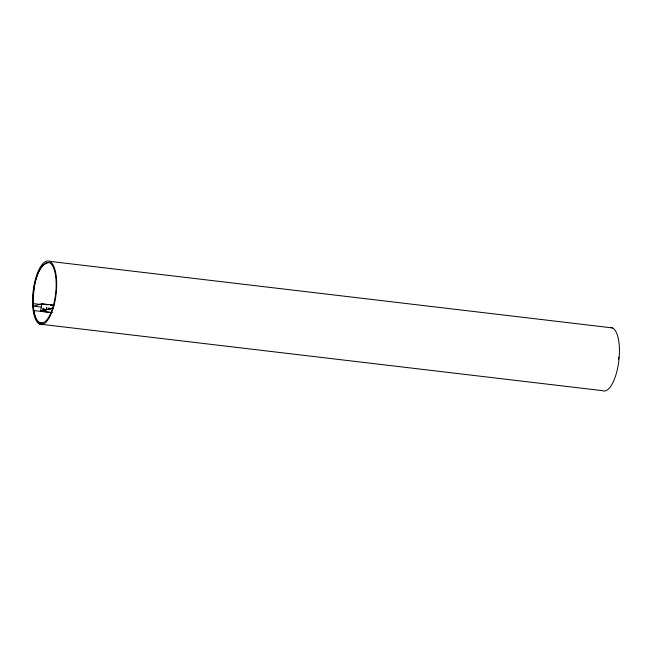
<?xml version="1.0" encoding="UTF-8"?>
<svg xmlns="http://www.w3.org/2000/svg" width="652" height="652" viewBox="0 0 652 652"><rect width="100%" height="100%" fill="white"/><g stroke="black" fill="none" stroke-linecap="round" stroke-linejoin="round"><path stroke-width="0.98" d="M33.113 303.579C33.692 289.57 34.1 271.371 46.577 262.479L49.454 262.699A30.587 11.06 -83.3 0 1 53.505 305.128L51.288 311.892A30.587 11.06 -83.3 0 1 33.782 310.564L33.113 303.579L41.198 304.541M44.483 310.075C44.719 306.611 42.771 311.974 45.999 310.45M54.026 305.209L41.907 303.775L40.514 311.411L52.527 308.103M48.02 262.593L43.089 264.932L40.204 268.885L37.604 274.435L35.469 281.232A30.481 11.019 -83.3 0 0 42.665 322.968M41.907 303.775L33.358 306.13L41.443 307.084M42.03 310.743L51.068 308.257L53.081 308.494M49.674 261.354A31.956 11.549 -83.3 0 1 51.589 312.748A31.956 11.549 -83.3 0 1 32.6 304.068A31.956 11.549 -83.3 0 1 49.674 261.354L612.432 327.907M41.28 303.946L48.354 304.786M50.375 305.022L53.407 305.38M44.955 304.525L46.977 304.761M51.011 305.242L53.032 305.478M50.636 309.17L48.615 308.934L48.9 307.777M41.206 311.224L52.323 312.536M33.782 310.564L50.954 312.593M39.568 324.093L602.326 390.646A31.956 11.549 -83.3 0 0 618.74 361.534A31.956 11.549 -83.3 0 0 610.451 327.516M618.699 357.125A30.587 11.06 -83.3 0 1 618.52 359.113M43.154 308.372L43.048 309.529L43.154 308.372M46.414 308.852L46.74 307.646L46.414 308.852"/></g></svg>
